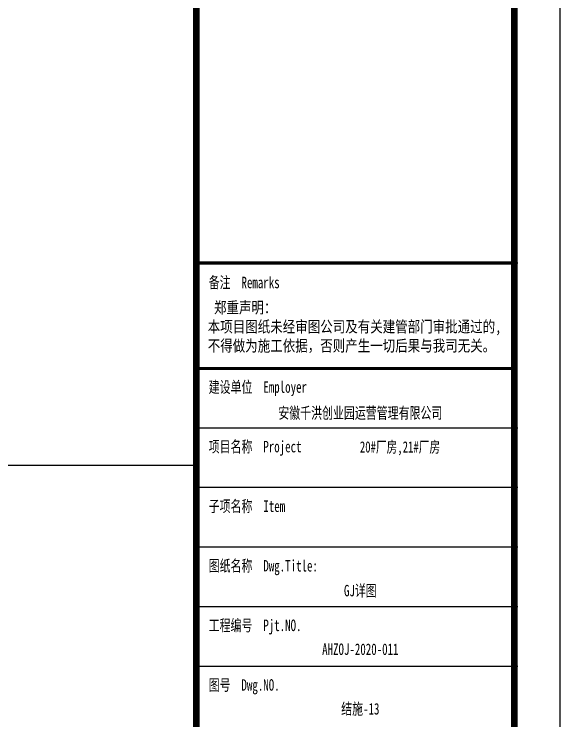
# Model space of a CAD drawing. Extents: x 180850 to 1400258, y 48356 to 327067.
# Drawn here: x 1387523 to 1400258, y 152803 to 169287 of the extents above; entities that cross this region are included whole.
import ezdxf
from ezdxf.enums import TextEntityAlignment as Align

# ---------------------------------------------------------------- set-up
doc = ezdxf.new("R2010")
doc.units = 0
doc.header["$LTSCALE"] = 1000
doc.layers.add('AXIS', color=3, linetype='Continuous')
doc.layers.add('PUB_TITLE', color=4, linetype='Continuous')
doc.styles.add('_gyy_title_ST', font='', dxfattribs={"width": 0.8})
doc.styles.get('_gyy_title_ST').set_extended_font_data('SimSun')

msp = doc.modelspace()

# ---------------------------------------------------------------- linework, layer by layer
at = {"layer": 'AXIS'}
msp.add_line((1337316.94, 158765.55), (1391773.29, 158765.55), dxfattribs=at)
at = {"layer": 'PUB_TITLE'}
for p, q in [((1399275.99, 163481.35), (1391792.88, 163481.35)), ((1399275.99, 159632.89), (1391792.88, 159632.89)), ((1399275.99, 158243.17), (1391792.88, 158243.17)), ((1399275.99, 156853.45), (1391792.88, 156853.45)), ((1399275.99, 155463.73), (1391792.88, 155463.73)), ((1399275.99, 154074.01), (1391792.88, 154074.01))]:
    msp.add_line(p, q, dxfattribs=at)
msp.add_lwpolyline([(1288808.13, 199122.83), (1400258.13, 199122.89), (1400258.13, 136122.96), (1288808.13, 136122.89)], close=True, dxfattribs=at)
at = {"layer": 'PUB_TITLE', "const_width": 159.09}
for points in [[(1291459.64, 137183.5), (1291459.64, 198062.23), (1399197.52, 198062.29), (1399197.52, 137183.56)], [(1391773.29, 198062.29), (1399197.52, 198062.29), (1399197.52, 137183.56), (1391773.29, 137183.56)]]:
    msp.add_lwpolyline(points, close=True, dxfattribs=at)
at = {"layer": 'PUB_TITLE', "const_width": 74.83}
for points in [[(1391792.88, 163481.35), (1399275.99, 163481.35)], [(1391792.88, 161022.61), (1399275.99, 161022.61)]]:
    msp.add_lwpolyline(points, dxfattribs=at)

# ---------------------------------------------------------------- texts
at = {"layer": 'PUB_TITLE', "style": '_gyy_title_ST', "width": 0.7}
for s, height, p in [('备注  Remarks', 267.2536, (1392063.38, 162895.25)), ('建设单位  Employer', 267.2536, (1392063.38, 160456.03)), ('项目名称  Project', 267.2536, (1392063.38, 159066.31)), ('子项名称  Item', 267.254, (1392063.38, 157676.59)), ('图纸名称  Dwg.Title:', 267.2536, (1392063.38, 156286.87)), ('工程编号  Pjt.NO.', 267.2536, (1392063.38, 154897.15)), ('图号  Dwg.NO.', 267.2536, (1392063.38, 153507.43))]:
    msp.add_text(s, height=height, dxfattribs=at).set_placement(p)
at = {"layer": 'PUB_TITLE', "color": 2, "style": '_gyy_title_ST', "width": 0.7}
msp.add_text('安徽千洪创业园运营管理有限公司', height=267.2536, dxfattribs=at).set_placement((1395601.73, 159852.62), align=Align.CENTER)
msp.add_text('20#厂房,21#厂房', height=261.8817, dxfattribs=at).set_placement((1396527.95, 159177.83), align=Align.MIDDLE)
at = {"layer": 'PUB_TITLE', "color": 6, "style": '_gyy_title_ST', "width": 0.7}
for s, height, p in [('GJ详图', 267.254, (1395601.73, 155708.14)), ('AHZOJ-2020-011', 267.2536, (1395601.73, 154340.39))]:
    msp.add_text(s, height=height, dxfattribs=at).set_placement(p, align=Align.CENTER)
at = {"layer": 'PUB_TITLE', "color": 7, "style": '_gyy_title_ST', "width": 0.7}
msp.add_text('结施-13', height=267.254, dxfattribs=at).set_placement((1395601.73, 152950.67), align=Align.CENTER)
at = {"layer": 'PUB_TITLE', "insert": (1392041.04, 162577.59), "char_height": 267.2536, "width": 8552.1248, "attachment_point": 1, "style": '_gyy_title_ST'}
msp.add_mtext(' 郑重声明：\\P本项目图纸未经审图公司及有关建管部门审批通过的,\\P不得做为施工依据，否则产生一切后果与我司无关。', dxfattribs=at)

doc.saveas('drawing.dxf')
